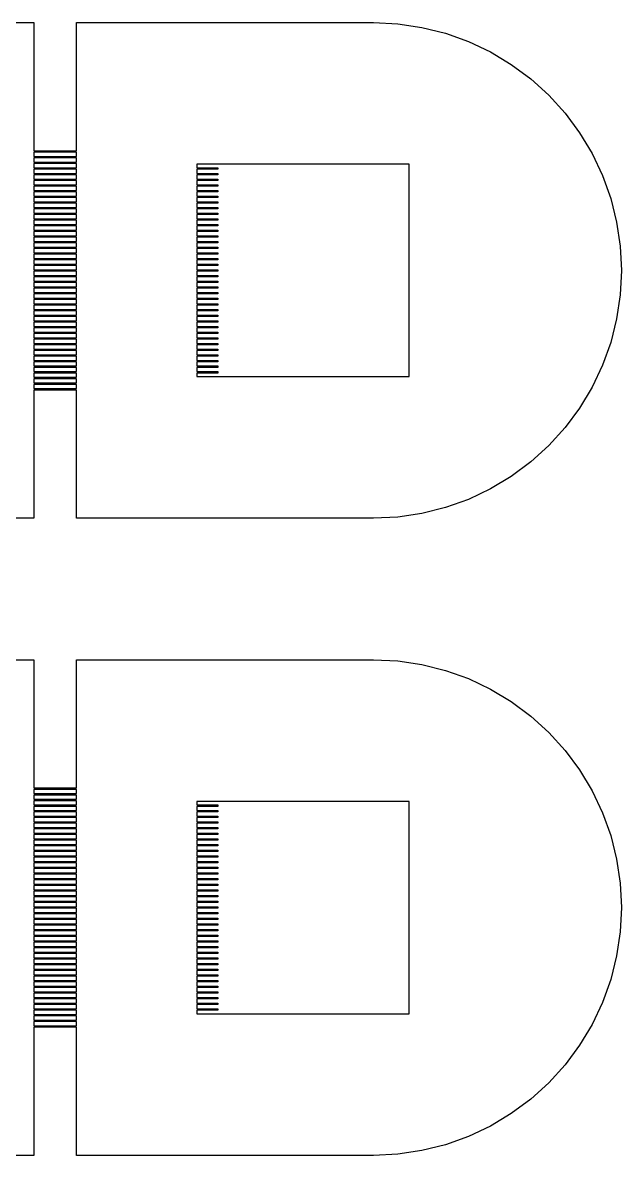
# Model space of a CAD drawing. Extents: x -25 to 123, y -44 to 109.
# Drawn here: x 68.79 to 73.12, y 0.51 to 8.69 of the extents above; entities that cross this region are included whole.
import ezdxf

# ---------------------------------------------------------------- set-up
doc = ezdxf.new("R2010")
doc.units = 0

msp = doc.modelspace()

# ---------------------------------------------------------------- linework, layer by layer
for p, q in [((66.7246, 8.69209), (68.8721, 8.69209)), ((68.8721, 8.69209), (68.8721, 7.76663)), ((69.1789, 7.76663), (69.1789, 8.69209)), ((69.1789, 8.69209), (71.3263, 8.69209)), ((71.3263, 8.69209), (71.5017, 8.68346)), ((71.5017, 8.68346), (71.6755, 8.6577)), ((71.6755, 8.6577), (71.8458, 8.61502)), ((71.8458, 8.61502), (72.0112, 8.55586)), ((72.0112, 8.55586), (72.1699, 8.48077)), ((72.1699, 8.48077), (72.3206, 8.39049)), ((72.3206, 8.39049), (72.4616, 8.28589)), ((72.4616, 8.28589), (72.5917, 8.16794)), ((72.5917, 8.16794), (72.7097, 8.03781)), ((72.7097, 8.03781), (72.8143, 7.89676)), ((72.8143, 7.89676), (72.9046, 7.74612)), ((68.8721, 7.76663), (69.1789, 7.76663)), ((69.1789, 7.75641), (68.8721, 7.75641)), ((68.8721, 7.75641), (68.8721, 7.72572)), ((68.8721, 7.72572), (69.1789, 7.72572)), ((69.1789, 7.7155), (68.8721, 7.7155)), ((68.8721, 7.7155), (68.8721, 7.68483)), ((69.1789, 7.72572), (69.1789, 7.75641)), ((69.1789, 7.68483), (69.1789, 7.7155)), ((72.9046, 7.74612), (72.9797, 7.58737)), ((68.8721, 7.68483), (69.1789, 7.68483)), ((69.1789, 7.67459), (68.8721, 7.67459)), ((68.8721, 7.67459), (68.8721, 7.64392)), ((68.8721, 7.64392), (69.1789, 7.64392)), ((69.1789, 7.6337), (68.8721, 7.6337)), ((68.8721, 7.6337), (68.8721, 7.60303)), ((69.1789, 7.64392), (69.1789, 7.67459)), ((69.1789, 7.60303), (69.1789, 7.6337)), ((71.582, 7.66949), (70.0481, 7.66949)), ((70.0481, 7.66949), (70.0481, 7.64392)), ((70.0481, 7.64392), (70.2015, 7.64392)), ((70.2015, 7.6337), (70.0481, 7.6337)), ((70.0481, 7.6337), (70.0481, 7.60303)), ((70.2015, 7.64392), (70.2015, 7.6337)), ((71.582, 6.13559), (71.582, 7.66949)), ((68.8721, 7.60303), (69.1789, 7.60303)), ((69.1789, 7.59279), (68.8721, 7.59279)), ((68.8721, 7.59279), (68.8721, 7.5621)), ((68.8721, 7.5621), (69.1789, 7.5621)), ((69.1789, 7.5519), (68.8721, 7.5519)), ((68.8721, 7.5519), (68.8721, 7.52121)), ((69.1789, 7.5621), (69.1789, 7.59279)), ((69.1789, 7.52121), (69.1789, 7.5519)), ((70.0481, 7.60303), (70.2015, 7.60303)), ((70.2015, 7.59279), (70.0481, 7.59279)), ((70.0481, 7.59279), (70.0481, 7.5621)), ((70.0481, 7.5621), (70.2015, 7.5621)), ((70.2015, 7.5519), (70.0481, 7.5519)), ((70.0481, 7.5519), (70.0481, 7.52121)), ((70.2015, 7.60303), (70.2015, 7.59279)), ((70.2015, 7.5621), (70.2015, 7.5519)), ((72.9797, 7.58737), (73.0388, 7.42201)), ((68.8721, 7.52121), (69.1789, 7.52121)), ((69.1789, 7.51097), (68.8721, 7.51097)), ((68.8721, 7.51097), (68.8721, 7.4803)), ((68.8721, 7.4803), (69.1789, 7.4803)), ((69.1789, 7.47008), (68.8721, 7.47008)), ((68.8721, 7.47008), (68.8721, 7.43941)), ((69.1789, 7.4803), (69.1789, 7.51097)), ((69.1789, 7.43941), (69.1789, 7.47008)), ((70.0481, 7.52121), (70.2015, 7.52121)), ((70.2015, 7.51097), (70.0481, 7.51097)), ((70.0481, 7.51097), (70.0481, 7.4803)), ((70.0481, 7.4803), (70.2015, 7.4803)), ((70.2015, 7.47008), (70.0481, 7.47008)), ((70.0481, 7.47008), (70.0481, 7.43941)), ((70.2015, 7.52121), (70.2015, 7.51097)), ((70.2015, 7.4803), (70.2015, 7.47008)), ((68.8721, 7.43941), (69.1789, 7.43941)), ((69.1789, 7.42918), (68.8721, 7.42918)), ((68.8721, 7.42918), (68.8721, 7.39848)), ((68.8721, 7.39848), (69.1789, 7.39848)), ((69.1789, 7.38828), (68.8721, 7.38828)), ((68.8721, 7.38828), (68.8721, 7.35759)), ((69.1789, 7.39848), (69.1789, 7.42918)), ((69.1789, 7.35759), (69.1789, 7.38828)), ((70.0481, 7.43941), (70.2015, 7.43941)), ((70.2015, 7.42918), (70.0481, 7.42918)), ((70.0481, 7.42918), (70.0481, 7.39848)), ((70.0481, 7.39848), (70.2015, 7.39848)), ((70.2015, 7.38828), (70.0481, 7.38828)), ((70.0481, 7.38828), (70.0481, 7.35759)), ((70.2015, 7.43941), (70.2015, 7.42918)), ((70.2015, 7.39848), (70.2015, 7.38828)), ((73.0388, 7.42201), (73.0815, 7.25166)), ((68.8721, 7.35759), (69.1789, 7.35759)), ((69.1789, 7.34737), (68.8721, 7.34737)), ((68.8721, 7.34737), (68.8721, 7.3167)), ((68.8721, 7.3167), (69.1789, 7.3167)), ((69.1789, 7.30646), (68.8721, 7.30646)), ((68.8721, 7.30646), (68.8721, 7.27579)), ((69.1789, 7.3167), (69.1789, 7.34737)), ((69.1789, 7.27579), (69.1789, 7.30646)), ((70.0481, 7.35759), (70.2015, 7.35759)), ((70.2015, 7.34737), (70.0481, 7.34737)), ((70.0481, 7.34737), (70.0481, 7.3167)), ((70.0481, 7.3167), (70.2015, 7.3167)), ((70.2015, 7.30646), (70.0481, 7.30646)), ((70.0481, 7.30646), (70.0481, 7.27579)), ((70.2015, 7.35759), (70.2015, 7.34737)), ((70.2015, 7.3167), (70.2015, 7.30646)), ((68.8721, 7.27579), (69.1789, 7.27579)), ((69.1789, 7.26556), (68.8721, 7.26556)), ((68.8721, 7.26556), (68.8721, 7.23488)), ((68.8721, 7.23488), (69.1789, 7.23488)), ((69.1789, 7.22466), (68.8721, 7.22466)), ((68.8721, 7.22466), (68.8721, 7.19397)), ((69.1789, 7.23488), (69.1789, 7.26556)), ((69.1789, 7.19397), (69.1789, 7.22466)), ((70.0481, 7.27579), (70.2015, 7.27579)), ((70.2015, 7.26556), (70.0481, 7.26556)), ((70.0481, 7.26556), (70.0481, 7.23488)), ((70.0481, 7.23488), (70.2015, 7.23488)), ((70.2015, 7.22466), (70.0481, 7.22466)), ((70.0481, 7.22466), (70.0481, 7.19397)), ((70.2015, 7.27579), (70.2015, 7.26556)), ((70.2015, 7.23488), (70.2015, 7.22466)), ((73.0815, 7.25166), (73.1073, 7.07794)), ((68.8721, 7.19397), (69.1789, 7.19397)), ((69.1789, 7.18375), (68.8721, 7.18375)), ((68.8721, 7.18375), (68.8721, 7.15308)), ((68.8721, 7.15308), (69.1789, 7.15308)), ((69.1789, 7.14284), (68.8721, 7.14284)), ((68.8721, 7.14284), (68.8721, 7.11217)), ((69.1789, 7.15308), (69.1789, 7.18375)), ((69.1789, 7.11217), (69.1789, 7.14284)), ((70.0481, 7.19397), (70.2015, 7.19397)), ((70.2015, 7.18375), (70.0481, 7.18375)), ((70.0481, 7.18375), (70.0481, 7.15308)), ((70.0481, 7.15308), (70.2015, 7.15308)), ((70.2015, 7.14284), (70.0481, 7.14284)), ((70.0481, 7.14284), (70.0481, 7.11217)), ((70.2015, 7.19397), (70.2015, 7.18375)), ((70.2015, 7.15308), (70.2015, 7.14284)), ((68.8721, 7.11217), (69.1789, 7.11217)), ((69.1789, 7.10194), (68.8721, 7.10194)), ((68.8721, 7.10194), (68.8721, 7.07126)), ((68.8721, 7.07126), (69.1789, 7.07126)), ((69.1789, 7.06105), (68.8721, 7.06105)), ((68.8721, 7.06105), (68.8721, 7.03036)), ((69.1789, 7.07126), (69.1789, 7.10194)), ((69.1789, 7.03036), (69.1789, 7.06105)), ((70.0481, 7.11217), (70.2015, 7.11217)), ((70.2015, 7.10194), (70.0481, 7.10194)), ((70.0481, 7.10194), (70.0481, 7.07126)), ((70.0481, 7.07126), (70.2015, 7.07126)), ((70.2015, 7.06105), (70.0481, 7.06105)), ((70.0481, 7.06105), (70.0481, 7.03036)), ((70.2015, 7.11217), (70.2015, 7.10194)), ((70.2015, 7.07126), (70.2015, 7.06105)), ((73.1073, 7.07794), (73.1159, 6.90254)), ((68.8721, 7.03036), (69.1789, 7.03036)), ((69.1789, 7.02013), (68.8721, 7.02013)), ((68.8721, 7.02013), (68.8721, 6.98946)), ((68.8721, 6.98946), (69.1789, 6.98946)), ((69.1789, 6.97923), (68.8721, 6.97923)), ((68.8721, 6.97923), (68.8721, 6.94856)), ((69.1789, 6.98946), (69.1789, 7.02013)), ((69.1789, 6.94856), (69.1789, 6.97923)), ((70.0481, 7.03036), (70.2015, 7.03036)), ((70.2015, 7.02013), (70.0481, 7.02013)), ((70.0481, 7.02013), (70.0481, 6.98946)), ((70.0481, 6.98946), (70.2015, 6.98946)), ((70.2015, 6.97923), (70.0481, 6.97923)), ((70.0481, 6.97923), (70.0481, 6.94856)), ((70.2015, 7.03036), (70.2015, 7.02013)), ((70.2015, 6.98946), (70.2015, 6.97923)), ((68.8721, 6.94856), (69.1789, 6.94856)), ((69.1789, 6.93832), (68.8721, 6.93832)), ((68.8721, 6.93832), (68.8721, 6.90764)), ((68.8721, 6.90764), (69.1789, 6.90764)), ((69.1789, 6.89745), (68.8721, 6.89745)), ((68.8721, 6.89745), (68.8721, 6.86676)), ((69.1789, 6.90764), (69.1789, 6.93832)), ((69.1789, 6.86676), (69.1789, 6.89745)), ((70.0481, 6.94856), (70.2015, 6.94856)), ((70.2015, 6.93832), (70.0481, 6.93832)), ((70.0481, 6.93832), (70.0481, 6.90764)), ((70.0481, 6.90764), (70.2015, 6.90764)), ((70.2015, 6.89745), (70.0481, 6.89745)), ((70.0481, 6.89745), (70.0481, 6.86676)), ((70.2015, 6.94856), (70.2015, 6.93832)), ((70.2015, 6.90764), (70.2015, 6.89745)), ((73.1159, 6.90254), (73.1073, 6.72714)), ((68.8721, 6.86676), (69.1789, 6.86676)), ((69.1789, 6.85652), (68.8721, 6.85652)), ((68.8721, 6.85652), (68.8721, 6.82585)), ((68.8721, 6.82585), (69.1789, 6.82585)), ((69.1789, 6.81563), (68.8721, 6.81563)), ((68.8721, 6.81563), (68.8721, 6.78496)), ((69.1789, 6.82585), (69.1789, 6.85652)), ((69.1789, 6.78496), (69.1789, 6.81563)), ((70.0481, 6.86676), (70.2015, 6.86676)), ((70.2015, 6.85652), (70.0481, 6.85652)), ((70.0481, 6.85652), (70.0481, 6.82585)), ((70.0481, 6.82585), (70.2015, 6.82585)), ((70.2015, 6.81563), (70.0481, 6.81563)), ((70.0481, 6.81563), (70.0481, 6.78496)), ((70.2015, 6.86676), (70.2015, 6.85652)), ((70.2015, 6.82585), (70.2015, 6.81563)), ((68.8721, 6.78496), (69.1789, 6.78496)), ((69.1789, 6.77472), (68.8721, 6.77472)), ((68.8721, 6.77472), (68.8721, 6.74403)), ((68.8721, 6.74403), (69.1789, 6.74403)), ((69.1789, 6.73383), (68.8721, 6.73383)), ((68.8721, 6.73383), (68.8721, 6.70314)), ((69.1789, 6.74403), (69.1789, 6.77472)), ((69.1789, 6.70314), (69.1789, 6.73383)), ((70.0481, 6.78496), (70.2015, 6.78496)), ((70.2015, 6.77472), (70.0481, 6.77472)), ((70.0481, 6.77472), (70.0481, 6.74403)), ((70.0481, 6.74403), (70.2015, 6.74403)), ((70.2015, 6.73383), (70.0481, 6.73383)), ((70.0481, 6.73383), (70.0481, 6.70314)), ((70.2015, 6.78496), (70.2015, 6.77472)), ((70.2015, 6.74403), (70.2015, 6.73383)), ((73.1073, 6.72714), (73.0815, 6.55342)), ((68.8721, 6.70314), (69.1789, 6.70314)), ((69.1789, 6.69292), (68.8721, 6.69292)), ((68.8721, 6.69292), (68.8721, 6.66225)), ((68.8721, 6.66225), (69.1789, 6.66225)), ((69.1789, 6.65201), (68.8721, 6.65201)), ((68.8721, 6.65201), (68.8721, 6.62134)), ((69.1789, 6.66225), (69.1789, 6.69292)), ((69.1789, 6.62134), (69.1789, 6.65201)), ((70.0481, 6.70314), (70.2015, 6.70314)), ((70.2015, 6.69292), (70.0481, 6.69292)), ((70.0481, 6.69292), (70.0481, 6.66225)), ((70.0481, 6.66225), (70.2015, 6.66225)), ((70.2015, 6.65201), (70.0481, 6.65201)), ((70.0481, 6.65201), (70.0481, 6.62134)), ((70.2015, 6.70314), (70.2015, 6.69292)), ((70.2015, 6.66225), (70.2015, 6.65201)), ((68.8721, 6.62134), (69.1789, 6.62134)), ((69.1789, 6.61111), (68.8721, 6.61111)), ((68.8721, 6.61111), (68.8721, 6.58043)), ((68.8721, 6.58043), (69.1789, 6.58043)), ((69.1789, 6.57021), (68.8721, 6.57021)), ((68.8721, 6.57021), (68.8721, 6.53952)), ((69.1789, 6.58043), (69.1789, 6.61111)), ((69.1789, 6.53952), (69.1789, 6.57021)), ((70.0481, 6.62134), (70.2015, 6.62134)), ((70.2015, 6.61111), (70.0481, 6.61111)), ((70.0481, 6.61111), (70.0481, 6.58043)), ((70.0481, 6.58043), (70.2015, 6.58043)), ((70.2015, 6.57021), (70.0481, 6.57021)), ((70.0481, 6.57021), (70.0481, 6.53952)), ((70.2015, 6.62134), (70.2015, 6.61111)), ((70.2015, 6.58043), (70.2015, 6.57021)), ((73.0815, 6.55342), (73.0388, 6.38307)), ((68.8721, 6.53952), (69.1789, 6.53952)), ((69.1789, 6.5293), (68.8721, 6.5293)), ((68.8721, 6.5293), (68.8721, 6.49863)), ((68.8721, 6.49863), (69.1789, 6.49863)), ((69.1789, 6.48839), (68.8721, 6.48839)), ((68.8721, 6.48839), (68.8721, 6.45772)), ((69.1789, 6.49863), (69.1789, 6.5293)), ((69.1789, 6.45772), (69.1789, 6.48839)), ((70.0481, 6.53952), (70.2015, 6.53952)), ((70.2015, 6.5293), (70.0481, 6.5293)), ((70.0481, 6.5293), (70.0481, 6.49863)), ((70.0481, 6.49863), (70.2015, 6.49863)), ((70.2015, 6.48839), (70.0481, 6.48839)), ((70.0481, 6.48839), (70.0481, 6.45772)), ((70.2015, 6.53952), (70.2015, 6.5293)), ((70.2015, 6.49863), (70.2015, 6.48839)), ((68.8721, 6.45772), (69.1789, 6.45772)), ((69.1789, 6.44749), (68.8721, 6.44749)), ((68.8721, 6.44749), (68.8721, 6.41682)), ((68.8721, 6.41682), (69.1789, 6.41682)), ((69.1789, 6.4066), (68.8721, 6.4066)), ((68.8721, 6.4066), (68.8721, 6.3759)), ((69.1789, 6.41682), (69.1789, 6.44749)), ((69.1789, 6.3759), (69.1789, 6.4066)), ((70.0481, 6.45772), (70.2015, 6.45772)), ((70.2015, 6.44749), (70.0481, 6.44749)), ((70.0481, 6.44749), (70.0481, 6.41682)), ((70.0481, 6.41682), (70.2015, 6.41682)), ((70.2015, 6.4066), (70.0481, 6.4066)), ((70.0481, 6.4066), (70.0481, 6.3759)), ((70.2015, 6.45772), (70.2015, 6.44749)), ((70.2015, 6.41682), (70.2015, 6.4066)), ((73.0388, 6.38307), (72.9797, 6.21771)), ((68.8721, 6.3759), (69.1789, 6.3759)), ((69.1789, 6.36568), (68.8721, 6.36568)), ((68.8721, 6.36568), (68.8721, 6.33501)), ((68.8721, 6.33501), (69.1789, 6.33501)), ((69.1789, 6.32478), (68.8721, 6.32478)), ((68.8721, 6.32478), (68.8721, 6.29411)), ((69.1789, 6.33501), (69.1789, 6.36568)), ((69.1789, 6.29411), (69.1789, 6.32478)), ((70.0481, 6.3759), (70.2015, 6.3759)), ((70.2015, 6.36568), (70.0481, 6.36568)), ((70.0481, 6.36568), (70.0481, 6.33501)), ((70.0481, 6.33501), (70.2015, 6.33501)), ((70.2015, 6.32478), (70.0481, 6.32478)), ((70.0481, 6.32478), (70.0481, 6.29411)), ((70.2015, 6.3759), (70.2015, 6.36568)), ((70.2015, 6.33501), (70.2015, 6.32478)), ((68.8721, 6.29411), (69.1789, 6.29411)), ((69.1789, 6.28387), (68.8721, 6.28387)), ((68.8721, 6.28387), (68.8721, 6.2532)), ((68.8721, 6.2532), (69.1789, 6.2532)), ((69.1789, 6.24298), (68.8721, 6.24298)), ((68.8721, 6.24298), (68.8721, 6.2123)), ((69.1789, 6.2532), (69.1789, 6.28387)), ((69.1789, 6.2123), (69.1789, 6.24298)), ((70.0481, 6.29411), (70.2015, 6.29411)), ((70.2015, 6.28387), (70.0481, 6.28387)), ((70.0481, 6.28387), (70.0481, 6.2532)), ((70.0481, 6.2532), (70.2015, 6.2532)), ((70.2015, 6.24298), (70.0481, 6.24298)), ((70.0481, 6.24298), (70.0481, 6.2123)), ((70.2015, 6.29411), (70.2015, 6.28387)), ((70.2015, 6.2532), (70.2015, 6.24298)), ((72.9797, 6.21771), (72.9046, 6.05896)), ((68.8721, 6.2123), (69.1789, 6.2123)), ((69.1789, 6.20206), (68.8721, 6.20206)), ((68.8721, 6.20206), (68.8721, 6.17139)), ((68.8721, 6.17139), (69.1789, 6.17139)), ((69.1789, 6.16116), (68.8721, 6.16116)), ((68.8721, 6.16116), (68.8721, 6.13049)), ((69.1789, 6.17139), (69.1789, 6.20206)), ((69.1789, 6.13049), (69.1789, 6.16116)), ((70.0481, 6.2123), (70.2015, 6.2123)), ((70.2015, 6.20206), (70.0481, 6.20206)), ((70.0481, 6.20206), (70.0481, 6.17139)), ((70.0481, 6.17139), (70.2015, 6.17139)), ((70.2015, 6.16116), (70.0481, 6.16116)), ((70.0481, 6.16116), (70.0481, 6.13559)), ((70.2015, 6.2123), (70.2015, 6.20206)), ((70.2015, 6.17139), (70.2015, 6.16116)), ((68.8721, 6.13049), (69.1789, 6.13049)), ((69.1789, 6.12025), (68.8721, 6.12025)), ((68.8721, 6.12025), (68.8721, 6.08958)), ((68.8721, 6.08958), (69.1789, 6.08958)), ((69.1789, 6.07936), (68.8721, 6.07936)), ((68.8721, 6.07936), (68.8721, 6.04868)), ((69.1789, 6.08958), (69.1789, 6.12025)), ((69.1789, 6.04868), (69.1789, 6.07936)), ((70.0481, 6.13559), (71.582, 6.13559)), ((72.9046, 6.05896), (72.8143, 5.90833)), ((68.8721, 6.04868), (69.1789, 6.04868)), ((69.1789, 6.03845), (68.8721, 6.03845)), ((68.8721, 6.03845), (68.8721, 5.11299)), ((69.1789, 5.11299), (69.1789, 6.03845)), ((72.8143, 5.90833), (72.7097, 5.76727)), ((72.7097, 5.76727), (72.5917, 5.63715)), ((72.5917, 5.63715), (72.4616, 5.5192)), ((72.4616, 5.5192), (72.3206, 5.4146)), ((72.3206, 5.4146), (72.1699, 5.32431)), ((72.1699, 5.32431), (72.0112, 5.24922)), ((72.0112, 5.24922), (71.8458, 5.19006)), ((71.8458, 5.19006), (71.6755, 5.14738)), ((68.8721, 5.11299), (66.7246, 5.11299)), ((71.3263, 5.11299), (69.1789, 5.11299)), ((71.5017, 5.12163), (71.3263, 5.11299)), ((71.6755, 5.14738), (71.5017, 5.12163)), ((66.7246, 4.09039), (68.8721, 4.09039)), ((68.8721, 4.09039), (68.8721, 3.16493)), ((69.1789, 3.16493), (69.1789, 4.09039)), ((69.1789, 4.09039), (71.3263, 4.09039)), ((71.3263, 4.09039), (71.5017, 4.08176)), ((71.5017, 4.08176), (71.6755, 4.056)), ((71.6755, 4.056), (71.8458, 4.01332)), ((71.8458, 4.01332), (72.0112, 3.95416)), ((72.0112, 3.95416), (72.1699, 3.87907)), ((72.1699, 3.87907), (72.3206, 3.78879)), ((72.3206, 3.78879), (72.4616, 3.68419)), ((72.4616, 3.68419), (72.5917, 3.56624)), ((72.5917, 3.56624), (72.7097, 3.43611)), ((72.7097, 3.43611), (72.8143, 3.29506)), ((72.8143, 3.29506), (72.9046, 3.14442)), ((68.8721, 3.16493), (69.1789, 3.16493)), ((69.1789, 3.15471), (68.8721, 3.15471)), ((68.8721, 3.15471), (68.8721, 3.12402)), ((68.8721, 3.12402), (69.1789, 3.12402)), ((69.1789, 3.1138), (68.8721, 3.1138)), ((68.8721, 3.1138), (68.8721, 3.08313)), ((69.1789, 3.12402), (69.1789, 3.15471)), ((69.1789, 3.08313), (69.1789, 3.1138)), ((72.9046, 3.14442), (72.9797, 2.98567)), ((68.8721, 3.08313), (69.1789, 3.08313)), ((69.1789, 3.07289), (68.8721, 3.07289)), ((68.8721, 3.07289), (68.8721, 3.04222)), ((68.8721, 3.04222), (69.1789, 3.04222)), ((69.1789, 3.032), (68.8721, 3.032)), ((68.8721, 3.032), (68.8721, 3.00133)), ((69.1789, 3.04222), (69.1789, 3.07289)), ((69.1789, 3.00133), (69.1789, 3.032)), ((71.582, 3.06779), (70.0481, 3.06779)), ((70.0481, 3.06779), (70.0481, 3.04222)), ((70.0481, 3.04222), (70.2015, 3.04222)), ((70.2015, 3.032), (70.0481, 3.032)), ((70.0481, 3.032), (70.0481, 3.00133)), ((70.2015, 3.04222), (70.2015, 3.032)), ((71.582, 1.53389), (71.582, 3.06779)), ((68.8721, 3.00133), (69.1789, 3.00133)), ((69.1789, 2.99109), (68.8721, 2.99109)), ((68.8721, 2.99109), (68.8721, 2.9604)), ((68.8721, 2.9604), (69.1789, 2.9604)), ((69.1789, 2.9502), (68.8721, 2.9502)), ((68.8721, 2.9502), (68.8721, 2.91951)), ((69.1789, 2.9604), (69.1789, 2.99109)), ((69.1789, 2.91951), (69.1789, 2.9502)), ((70.0481, 3.00133), (70.2015, 3.00133)), ((70.2015, 2.99109), (70.0481, 2.99109)), ((70.0481, 2.99109), (70.0481, 2.9604)), ((70.0481, 2.9604), (70.2015, 2.9604)), ((70.2015, 2.9502), (70.0481, 2.9502)), ((70.0481, 2.9502), (70.0481, 2.91951)), ((70.2015, 3.00133), (70.2015, 2.99109)), ((70.2015, 2.9604), (70.2015, 2.9502)), ((72.9797, 2.98567), (73.0388, 2.82031)), ((68.8721, 2.91951), (69.1789, 2.91951)), ((69.1789, 2.90927), (68.8721, 2.90927)), ((68.8721, 2.90927), (68.8721, 2.8786)), ((68.8721, 2.8786), (69.1789, 2.8786)), ((69.1789, 2.86838), (68.8721, 2.86838)), ((68.8721, 2.86838), (68.8721, 2.83771)), ((69.1789, 2.8786), (69.1789, 2.90927)), ((69.1789, 2.83771), (69.1789, 2.86838)), ((70.0481, 2.91951), (70.2015, 2.91951)), ((70.2015, 2.90927), (70.0481, 2.90927)), ((70.0481, 2.90927), (70.0481, 2.8786)), ((70.0481, 2.8786), (70.2015, 2.8786)), ((70.2015, 2.86838), (70.0481, 2.86838)), ((70.0481, 2.86838), (70.0481, 2.83771)), ((70.2015, 2.91951), (70.2015, 2.90927)), ((70.2015, 2.8786), (70.2015, 2.86838)), ((68.8721, 2.83771), (69.1789, 2.83771)), ((69.1789, 2.82748), (68.8721, 2.82748)), ((68.8721, 2.82748), (68.8721, 2.79678)), ((68.8721, 2.79678), (69.1789, 2.79678)), ((69.1789, 2.78658), (68.8721, 2.78658)), ((68.8721, 2.78658), (68.8721, 2.75589)), ((69.1789, 2.79678), (69.1789, 2.82748)), ((69.1789, 2.75589), (69.1789, 2.78658)), ((70.0481, 2.83771), (70.2015, 2.83771)), ((70.2015, 2.82748), (70.0481, 2.82748)), ((70.0481, 2.82748), (70.0481, 2.79678)), ((70.0481, 2.79678), (70.2015, 2.79678)), ((70.2015, 2.78658), (70.0481, 2.78658)), ((70.0481, 2.78658), (70.0481, 2.75589)), ((70.2015, 2.83771), (70.2015, 2.82748)), ((70.2015, 2.79678), (70.2015, 2.78658)), ((73.0388, 2.82031), (73.0815, 2.64996)), ((68.8721, 2.75589), (69.1789, 2.75589)), ((69.1789, 2.74567), (68.8721, 2.74567)), ((68.8721, 2.74567), (68.8721, 2.715)), ((68.8721, 2.715), (69.1789, 2.715)), ((69.1789, 2.70476), (68.8721, 2.70476)), ((68.8721, 2.70476), (68.8721, 2.67409)), ((69.1789, 2.715), (69.1789, 2.74567)), ((69.1789, 2.67409), (69.1789, 2.70476)), ((70.0481, 2.75589), (70.2015, 2.75589)), ((70.2015, 2.74567), (70.0481, 2.74567)), ((70.0481, 2.74567), (70.0481, 2.715)), ((70.0481, 2.715), (70.2015, 2.715)), ((70.2015, 2.70476), (70.0481, 2.70476)), ((70.0481, 2.70476), (70.0481, 2.67409)), ((70.2015, 2.75589), (70.2015, 2.74567)), ((70.2015, 2.715), (70.2015, 2.70476)), ((68.8721, 2.67409), (69.1789, 2.67409)), ((69.1789, 2.66386), (68.8721, 2.66386)), ((68.8721, 2.66386), (68.8721, 2.63318)), ((68.8721, 2.63318), (69.1789, 2.63318)), ((69.1789, 2.62296), (68.8721, 2.62296)), ((68.8721, 2.62296), (68.8721, 2.59227)), ((69.1789, 2.63318), (69.1789, 2.66386)), ((69.1789, 2.59227), (69.1789, 2.62296)), ((70.0481, 2.67409), (70.2015, 2.67409)), ((70.2015, 2.66386), (70.0481, 2.66386)), ((70.0481, 2.66386), (70.0481, 2.63318)), ((70.0481, 2.63318), (70.2015, 2.63318)), ((70.2015, 2.62296), (70.0481, 2.62296)), ((70.0481, 2.62296), (70.0481, 2.59227)), ((70.2015, 2.67409), (70.2015, 2.66386)), ((70.2015, 2.63318), (70.2015, 2.62296)), ((73.0815, 2.64996), (73.1073, 2.47624)), ((68.8721, 2.59227), (69.1789, 2.59227)), ((69.1789, 2.58205), (68.8721, 2.58205)), ((68.8721, 2.58205), (68.8721, 2.55138)), ((68.8721, 2.55138), (69.1789, 2.55138)), ((69.1789, 2.54114), (68.8721, 2.54114)), ((68.8721, 2.54114), (68.8721, 2.51047)), ((69.1789, 2.55138), (69.1789, 2.58205)), ((69.1789, 2.51047), (69.1789, 2.54114)), ((70.0481, 2.59227), (70.2015, 2.59227)), ((70.2015, 2.58205), (70.0481, 2.58205)), ((70.0481, 2.58205), (70.0481, 2.55138)), ((70.0481, 2.55138), (70.2015, 2.55138)), ((70.2015, 2.54114), (70.0481, 2.54114)), ((70.0481, 2.54114), (70.0481, 2.51047)), ((70.2015, 2.59227), (70.2015, 2.58205)), ((70.2015, 2.55138), (70.2015, 2.54114)), ((68.8721, 2.51047), (69.1789, 2.51047)), ((69.1789, 2.50024), (68.8721, 2.50024)), ((68.8721, 2.50024), (68.8721, 2.46956)), ((68.8721, 2.46956), (69.1789, 2.46956)), ((69.1789, 2.45935), (68.8721, 2.45935)), ((68.8721, 2.45935), (68.8721, 2.42867)), ((69.1789, 2.46956), (69.1789, 2.50024)), ((69.1789, 2.42867), (69.1789, 2.45935)), ((70.0481, 2.51047), (70.2015, 2.51047)), ((70.2015, 2.50024), (70.0481, 2.50024)), ((70.0481, 2.50024), (70.0481, 2.46956)), ((70.0481, 2.46956), (70.2015, 2.46956)), ((70.2015, 2.45935), (70.0481, 2.45935)), ((70.0481, 2.45935), (70.0481, 2.42867)), ((70.2015, 2.51047), (70.2015, 2.50024)), ((70.2015, 2.46956), (70.2015, 2.45935)), ((73.1073, 2.47624), (73.1159, 2.30084)), ((68.8721, 2.42867), (69.1789, 2.42867)), ((69.1789, 2.41843), (68.8721, 2.41843)), ((68.8721, 2.41843), (68.8721, 2.38776)), ((68.8721, 2.38776), (69.1789, 2.38776)), ((69.1789, 2.37753), (68.8721, 2.37753)), ((68.8721, 2.37753), (68.8721, 2.34686)), ((69.1789, 2.38776), (69.1789, 2.41843)), ((69.1789, 2.34686), (69.1789, 2.37753)), ((70.0481, 2.42867), (70.2015, 2.42867)), ((70.2015, 2.41843), (70.0481, 2.41843)), ((70.0481, 2.41843), (70.0481, 2.38776)), ((70.0481, 2.38776), (70.2015, 2.38776)), ((70.2015, 2.37753), (70.0481, 2.37753)), ((70.0481, 2.37753), (70.0481, 2.34686)), ((70.2015, 2.42867), (70.2015, 2.41843)), ((70.2015, 2.38776), (70.2015, 2.37753)), ((68.8721, 2.34686), (69.1789, 2.34686)), ((69.1789, 2.33662), (68.8721, 2.33662)), ((68.8721, 2.33662), (68.8721, 2.30594)), ((68.8721, 2.30594), (69.1789, 2.30594)), ((69.1789, 2.29575), (68.8721, 2.29575)), ((68.8721, 2.29575), (68.8721, 2.26506)), ((69.1789, 2.30594), (69.1789, 2.33662)), ((69.1789, 2.26506), (69.1789, 2.29575)), ((70.0481, 2.34686), (70.2015, 2.34686)), ((70.2015, 2.33662), (70.0481, 2.33662)), ((70.0481, 2.33662), (70.0481, 2.30594)), ((70.0481, 2.30594), (70.2015, 2.30594)), ((70.2015, 2.29575), (70.0481, 2.29575)), ((70.0481, 2.29575), (70.0481, 2.26506)), ((70.2015, 2.34686), (70.2015, 2.33662)), ((70.2015, 2.30594), (70.2015, 2.29575)), ((73.1159, 2.30084), (73.1073, 2.12544)), ((68.8721, 2.26506), (69.1789, 2.26506)), ((69.1789, 2.25482), (68.8721, 2.25482)), ((68.8721, 2.25482), (68.8721, 2.22415)), ((68.8721, 2.22415), (69.1789, 2.22415)), ((69.1789, 2.21393), (68.8721, 2.21393)), ((68.8721, 2.21393), (68.8721, 2.18326)), ((69.1789, 2.22415), (69.1789, 2.25482)), ((69.1789, 2.18326), (69.1789, 2.21393)), ((70.0481, 2.26506), (70.2015, 2.26506)), ((70.2015, 2.25482), (70.0481, 2.25482)), ((70.0481, 2.25482), (70.0481, 2.22415)), ((70.0481, 2.22415), (70.2015, 2.22415)), ((70.2015, 2.21393), (70.0481, 2.21393)), ((70.0481, 2.21393), (70.0481, 2.18326)), ((70.2015, 2.26506), (70.2015, 2.25482)), ((70.2015, 2.22415), (70.2015, 2.21393)), ((68.8721, 2.18326), (69.1789, 2.18326)), ((69.1789, 2.17302), (68.8721, 2.17302)), ((68.8721, 2.17302), (68.8721, 2.14233)), ((68.8721, 2.14233), (69.1789, 2.14233)), ((69.1789, 2.13213), (68.8721, 2.13213)), ((68.8721, 2.13213), (68.8721, 2.10144)), ((69.1789, 2.14233), (69.1789, 2.17302)), ((69.1789, 2.10144), (69.1789, 2.13213)), ((70.0481, 2.18326), (70.2015, 2.18326)), ((70.2015, 2.17302), (70.0481, 2.17302)), ((70.0481, 2.17302), (70.0481, 2.14233)), ((70.0481, 2.14233), (70.2015, 2.14233)), ((70.2015, 2.13213), (70.0481, 2.13213)), ((70.0481, 2.13213), (70.0481, 2.10144)), ((70.2015, 2.18326), (70.2015, 2.17302)), ((70.2015, 2.14233), (70.2015, 2.13213)), ((68.8721, 2.10144), (69.1789, 2.10144)), ((69.1789, 2.09122), (68.8721, 2.09122)), ((68.8721, 2.09122), (68.8721, 2.06055)), ((68.8721, 2.06055), (69.1789, 2.06055)), ((69.1789, 2.05031), (68.8721, 2.05031)), ((68.8721, 2.05031), (68.8721, 2.01964)), ((69.1789, 2.06055), (69.1789, 2.09122)), ((69.1789, 2.01964), (69.1789, 2.05031)), ((70.0481, 2.10144), (70.2015, 2.10144)), ((70.2015, 2.09122), (70.0481, 2.09122)), ((70.0481, 2.09122), (70.0481, 2.06055)), ((70.0481, 2.06055), (70.2015, 2.06055)), ((70.2015, 2.05031), (70.0481, 2.05031)), ((70.0481, 2.05031), (70.0481, 2.01964)), ((70.2015, 2.10144), (70.2015, 2.09122)), ((70.2015, 2.06055), (70.2015, 2.05031)), ((73.1073, 2.12544), (73.0815, 1.95172)), ((68.8721, 2.01964), (69.1789, 2.01964)), ((69.1789, 2.00941), (68.8721, 2.00941)), ((68.8721, 2.00941), (68.8721, 1.97873)), ((68.8721, 1.97873), (69.1789, 1.97873)), ((69.1789, 1.96851), (68.8721, 1.96851)), ((68.8721, 1.96851), (68.8721, 1.93782)), ((69.1789, 1.97873), (69.1789, 2.00941)), ((69.1789, 1.93782), (69.1789, 1.96851)), ((70.0481, 2.01964), (70.2015, 2.01964)), ((70.2015, 2.00941), (70.0481, 2.00941)), ((70.0481, 2.00941), (70.0481, 1.97873)), ((70.0481, 1.97873), (70.2015, 1.97873)), ((70.2015, 1.96851), (70.0481, 1.96851)), ((70.0481, 1.96851), (70.0481, 1.93782)), ((70.2015, 2.01964), (70.2015, 2.00941)), ((70.2015, 1.97873), (70.2015, 1.96851)), ((68.8721, 1.93782), (69.1789, 1.93782)), ((69.1789, 1.9276), (68.8721, 1.9276)), ((68.8721, 1.9276), (68.8721, 1.89693)), ((68.8721, 1.89693), (69.1789, 1.89693)), ((69.1789, 1.88669), (68.8721, 1.88669)), ((68.8721, 1.88669), (68.8721, 1.85602)), ((69.1789, 1.89693), (69.1789, 1.9276)), ((69.1789, 1.85602), (69.1789, 1.88669)), ((70.0481, 1.93782), (70.2015, 1.93782)), ((70.2015, 1.9276), (70.0481, 1.9276)), ((70.0481, 1.9276), (70.0481, 1.89693)), ((70.0481, 1.89693), (70.2015, 1.89693)), ((70.2015, 1.88669), (70.0481, 1.88669)), ((70.0481, 1.88669), (70.0481, 1.85602)), ((70.2015, 1.93782), (70.2015, 1.9276)), ((70.2015, 1.89693), (70.2015, 1.88669)), ((73.0815, 1.95172), (73.0388, 1.78137)), ((68.8721, 1.85602), (69.1789, 1.85602)), ((69.1789, 1.84579), (68.8721, 1.84579)), ((68.8721, 1.84579), (68.8721, 1.81511)), ((68.8721, 1.81511), (69.1789, 1.81511)), ((69.1789, 1.8049), (68.8721, 1.8049)), ((68.8721, 1.8049), (68.8721, 1.7742)), ((69.1789, 1.81511), (69.1789, 1.84579)), ((69.1789, 1.7742), (69.1789, 1.8049)), ((70.0481, 1.85602), (70.2015, 1.85602)), ((70.2015, 1.84579), (70.0481, 1.84579)), ((70.0481, 1.84579), (70.0481, 1.81511)), ((70.0481, 1.81511), (70.2015, 1.81511)), ((70.2015, 1.8049), (70.0481, 1.8049)), ((70.0481, 1.8049), (70.0481, 1.7742)), ((70.2015, 1.85602), (70.2015, 1.84579)), ((70.2015, 1.81511), (70.2015, 1.8049)), ((68.8721, 1.7742), (69.1789, 1.7742)), ((69.1789, 1.76398), (68.8721, 1.76398)), ((68.8721, 1.76398), (68.8721, 1.73331)), ((68.8721, 1.73331), (69.1789, 1.73331)), ((69.1789, 1.72308), (68.8721, 1.72308)), ((68.8721, 1.72308), (68.8721, 1.69241)), ((69.1789, 1.73331), (69.1789, 1.76398)), ((69.1789, 1.69241), (69.1789, 1.72308)), ((70.0481, 1.7742), (70.2015, 1.7742)), ((70.2015, 1.76398), (70.0481, 1.76398)), ((70.0481, 1.76398), (70.0481, 1.73331)), ((70.0481, 1.73331), (70.2015, 1.73331)), ((70.2015, 1.72308), (70.0481, 1.72308)), ((70.0481, 1.72308), (70.0481, 1.69241)), ((70.2015, 1.7742), (70.2015, 1.76398)), ((70.2015, 1.73331), (70.2015, 1.72308)), ((73.0388, 1.78137), (72.9797, 1.61601)), ((68.8721, 1.69241), (69.1789, 1.69241)), ((69.1789, 1.68217), (68.8721, 1.68217)), ((68.8721, 1.68217), (68.8721, 1.6515)), ((68.8721, 1.6515), (69.1789, 1.6515)), ((69.1789, 1.64128), (68.8721, 1.64128)), ((68.8721, 1.64128), (68.8721, 1.6106)), ((69.1789, 1.6515), (69.1789, 1.68217)), ((69.1789, 1.6106), (69.1789, 1.64128)), ((70.0481, 1.69241), (70.2015, 1.69241)), ((70.2015, 1.68217), (70.0481, 1.68217)), ((70.0481, 1.68217), (70.0481, 1.6515)), ((70.0481, 1.6515), (70.2015, 1.6515)), ((70.2015, 1.64128), (70.0481, 1.64128)), ((70.0481, 1.64128), (70.0481, 1.6106)), ((70.2015, 1.69241), (70.2015, 1.68217)), ((70.2015, 1.6515), (70.2015, 1.64128)), ((68.8721, 1.6106), (69.1789, 1.6106)), ((69.1789, 1.60036), (68.8721, 1.60036)), ((68.8721, 1.60036), (68.8721, 1.56969)), ((68.8721, 1.56969), (69.1789, 1.56969)), ((69.1789, 1.55946), (68.8721, 1.55946)), ((68.8721, 1.55946), (68.8721, 1.52879)), ((69.1789, 1.56969), (69.1789, 1.60036)), ((69.1789, 1.52879), (69.1789, 1.55946)), ((70.0481, 1.6106), (70.2015, 1.6106)), ((70.2015, 1.60036), (70.0481, 1.60036)), ((70.0481, 1.60036), (70.0481, 1.56969)), ((70.0481, 1.56969), (70.2015, 1.56969)), ((70.2015, 1.55946), (70.0481, 1.55946)), ((70.0481, 1.55946), (70.0481, 1.53389)), ((70.2015, 1.6106), (70.2015, 1.60036)), ((70.2015, 1.56969), (70.2015, 1.55946)), ((72.9797, 1.61601), (72.9046, 1.45726)), ((68.8721, 1.52879), (69.1789, 1.52879)), ((69.1789, 1.51855), (68.8721, 1.51855)), ((68.8721, 1.51855), (68.8721, 1.48788)), ((68.8721, 1.48788), (69.1789, 1.48788)), ((69.1789, 1.47766), (68.8721, 1.47766)), ((68.8721, 1.47766), (68.8721, 1.44698)), ((69.1789, 1.48788), (69.1789, 1.51855)), ((69.1789, 1.44698), (69.1789, 1.47766)), ((70.0481, 1.53389), (71.582, 1.53389)), ((68.8721, 1.44698), (69.1789, 1.44698)), ((69.1789, 1.43675), (68.8721, 1.43675)), ((68.8721, 1.43675), (68.8721, 0.51129)), ((69.1789, 0.51129), (69.1789, 1.43675)), ((72.9046, 1.45726), (72.8143, 1.30663)), ((72.8143, 1.30663), (72.7097, 1.16557)), ((72.7097, 1.16557), (72.5917, 1.03545)), ((72.5917, 1.03545), (72.4616, 0.9175)), ((72.4616, 0.9175), (72.3206, 0.8129)), ((72.3206, 0.8129), (72.1699, 0.72261)), ((72.1699, 0.72261), (72.0112, 0.64752)), ((71.8458, 0.58836), (71.6755, 0.54568)), ((72.0112, 0.64752), (71.8458, 0.58836)), ((68.8721, 0.51129), (66.7246, 0.51129)), ((71.3263, 0.51129), (69.1789, 0.51129)), ((71.5017, 0.51993), (71.3263, 0.51129)), ((71.6755, 0.54568), (71.5017, 0.51993))]:
    msp.add_line(p, q)

doc.saveas('drawing.dxf')
